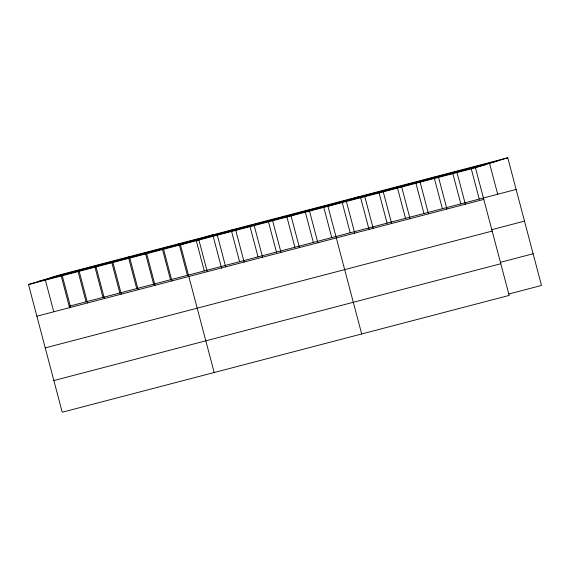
<?xml version="1.0" encoding="UTF-8"?>
<svg xmlns="http://www.w3.org/2000/svg" width="570" height="570" viewBox="0 0 570 570"><rect width="100%" height="100%" fill="white"/><g stroke="black" fill="none" stroke-linecap="round" stroke-linejoin="round"><path stroke-width="0.85" d="M507.763 157.776L475.43 167.744L509.167 295.424L62.237 412.224L28.5 284.544L60.833 274.576L507.763 157.776L541.5 285.456L508.818 293.999M212.788 234.861L180.455 244.829L214.192 372.509M50.16 277.868L497.097 161.068M39.173 281.252L486.103 164.452M28.5 284.544L475.43 167.744M69.198 306.233L516.128 189.432M36.865 316.2L483.795 199.4M491.817 229.66L524.5 221.117M45.237 347.885L492.166 231.085M500.446 262.307L533.128 253.764M53.865 380.539L500.795 263.739M489.331 162.593L497.695 194.249M470.891 167.409L479.256 199.065M456.998 172.56L465.362 204.217M452.908 173.943L460.824 203.882M438.558 177.384L446.923 209.033M434.019 177.049L442.384 208.706M420.126 182.201L428.49 213.85M415.815 182.721L423.952 213.522M401.686 187.017L410.051 218.673M397.147 186.682L405.512 218.339M383.254 191.834L391.618 223.49M378.943 192.361L387.08 223.155M364.814 196.65L373.179 228.306M369.082 229.646L360.276 196.322L327.942 206.29L361.679 333.97M346.382 201.474L354.747 233.123M342.071 201.994L350.208 232.795M323.632 206.81L331.769 237.612M309.51 211.107L317.875 242.763M305.199 211.627L313.336 242.428M291.07 215.923L299.435 247.58M286.988 217.305L294.897 247.245M272.638 220.74L281.003 252.396M268.099 220.412L276.464 252.061M254.199 225.563L262.563 257.213M249.888 226.083L258.025 256.885M235.766 230.38L244.131 262.036M231.228 230.045L239.592 261.701M217.327 235.196L225.691 266.853M213.016 235.716L221.595 268.185M198.894 240.013L207.259 271.669M196.13 240.134L204.267 270.928M179.023 243.689L187.388 275.346M163.576 249.247L171.933 280.903M162.364 248.955L170.501 279.756M146.69 253.657L155.054 285.314M145.478 253.372L153.615 284.166M129.803 258.067L138.168 289.724M128.371 256.928L136.736 288.584M112.924 262.485L121.282 294.134M111.485 261.338L119.85 292.994M96.038 266.895L104.403 298.552M94.827 266.603L102.963 297.405M79.152 271.306L87.516 302.962M77.94 271.021L86.077 301.815M62.265 275.723L70.63 307.373M60.833 274.576L69.64 307.9M45.386 280.134L53.751 311.79"/></g></svg>
